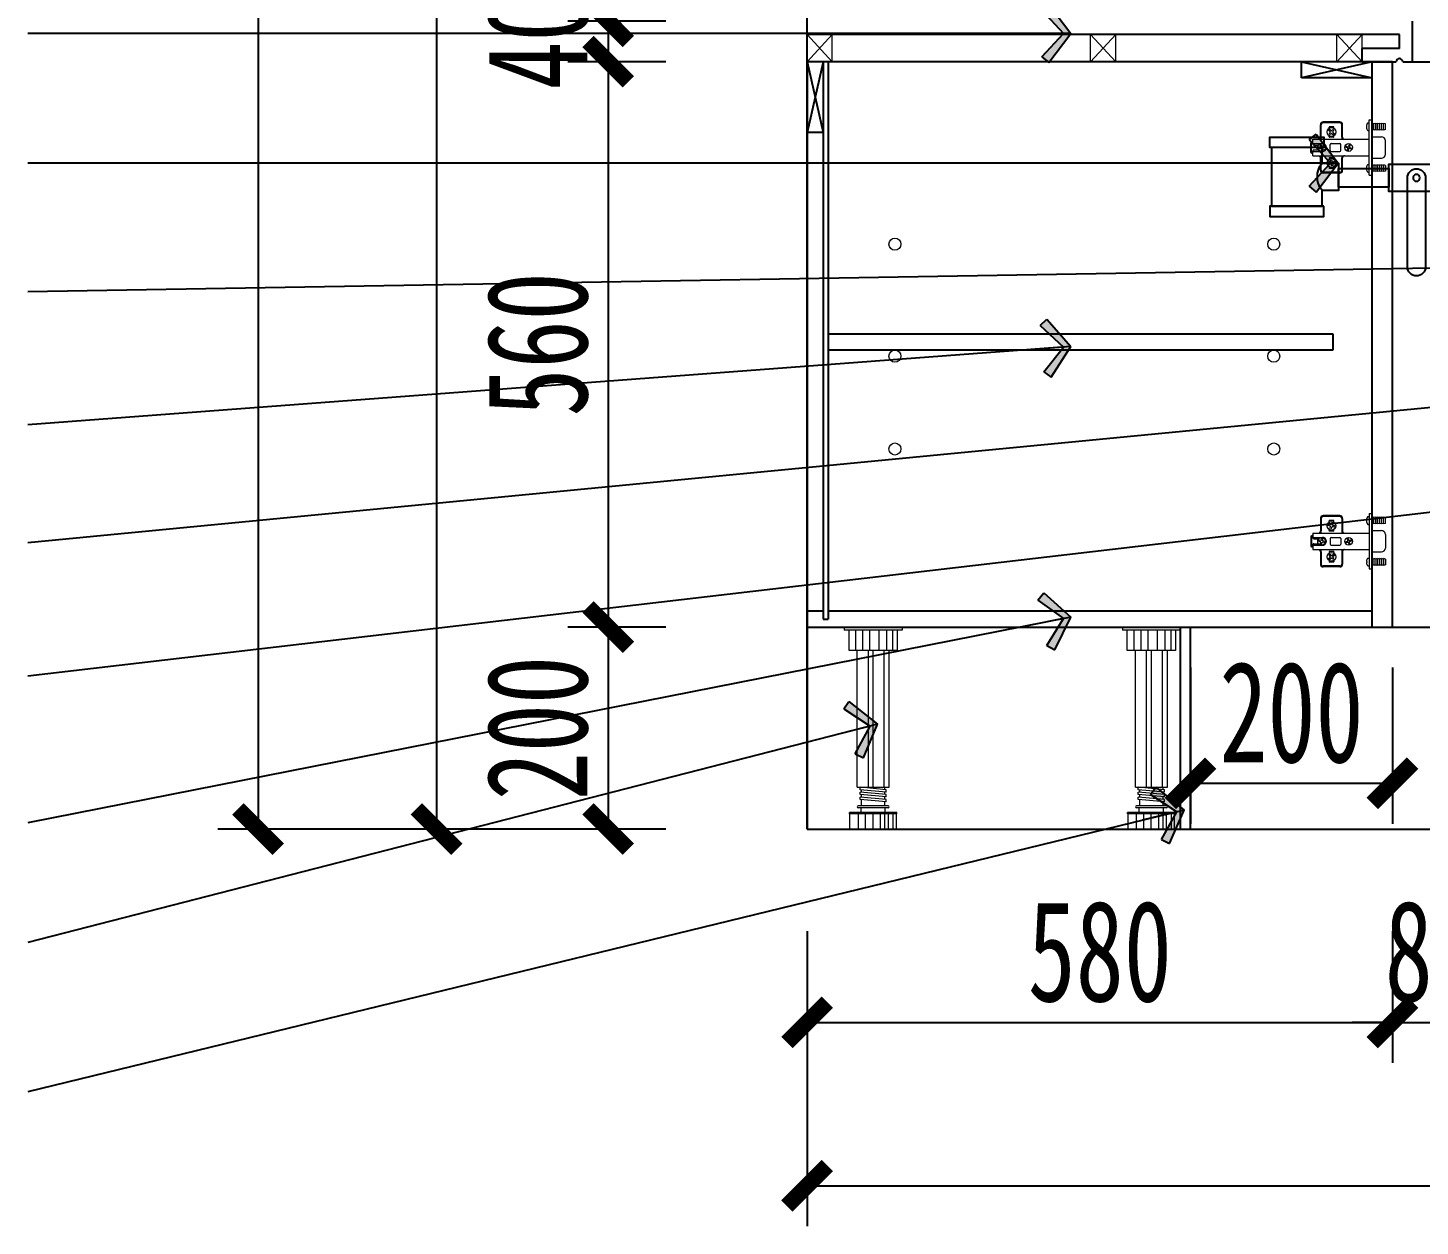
# Model space of a CAD drawing. Header units: millimetres. Extents: x 3104083 to 3173399, y -3165492 to -3044687.
# Drawn here: x 3119710 to 3121090, y -3121468 to -3120281 of the extents above; entities that cross this region are included whole.
import ezdxf

# ---------------------------------------------------------------- set-up
doc = ezdxf.new("R2010")
doc.units = ezdxf.units.MM
doc.header["$LTSCALE"] = 500
doc.header["$MEASUREMENT"] = 0
doc.header["$PDMODE"] = 2
doc.linetypes.add('ACAD_ISO03W100', pattern=[30, 12, -18])
doc.layers.get('0').update_dxf_attribs({"linetype": 'CONTINUOUS'})
doc.layers.get('DEFPOINTS').update_dxf_attribs({"linetype": 'CONTINUOUS'})
for name, color, linetype in [('D-节点尺寸', 5, 'CONTINUOUS'), ('W-基础引线', 35, 'CONTINUOUS'), ('ZB_厨柜', 7, 'CONTINUOUS'), ('台面', 4, 'CONTINUOUS'), ('柜体', 2, 'CONTINUOUS')]:
    doc.layers.add(name, color=color, linetype=linetype)
doc.layers.add('五金辅助件', color=25, linetype='CONTINUOUS', lineweight=13)
doc.layers.add('墙体', color=6, linetype='CONTINUOUS', lineweight=25)
doc.styles.add('DIM', font='SimSun.ttf', dxfattribs={"width": 0.7})
doc.dimstyles.new('40', dxfattribs={"dimscale": 40, "dimtxt": 2.5, "dimasz": 1, "dimexe": 1, "dimexo": 1, "dimgap": 0.5, "dimtad": 1, "dimdec": 0, "dimzin": 0, "dimdsep": 46, "dimtxsty": 'DIM', "dimblk": 'ARCHTICK', "dimcen": 0, "dimclrd": 5, "dimclre": 5, "dimclrt": 35, "dimadec": 0, "dimazin": 0, "dimtfac": 0.5, "dimtdec": 0, "dimtix": 1, "dimtmove": 2, "dimatfit": 2, "dimldrblk": 'A', "dimfxl": 0, "dimtolj": 1, "dimtzin": 0, "dimlwd": -1, "dimlwe": -1, "dimarcsym": 0})
doc.dimstyles.new('基础引线', dxfattribs={"dimtxt": 3, "dimasz": 0.7, "dimexe": 2, "dimexo": 6, "dimgap": 1, "dimtad": 1, "dimdec": 0, "dimdsep": 46, "dimtxsty": 'Standard', "dimblk1": 'A', "dimblk2": 'A', "dimsah": 1, "dimcen": 3, "dimdle": 200, "dimclrd": 256, "dimclre": 256, "dimclrt": 2, "dimadec": 0, "dimazin": 0, "dimtfac": 1, "dimtdec": 0, "dimtix": 1, "dimtmove": 1, "dimatfit": 3, "dimldrblk": 'A', "dimfxl": 0, "dimtvp": 1, "dimtolj": 1, "dimtzin": 0, "dimarcsym": 0})

# ---------------------------------------------------------------- blocks, each defined once
blk = doc.blocks.new('_ArchTick')
at = {"color": 0, "linetype": 'ByBlock', "const_width": 0.4}
blk.add_lwpolyline([(-0.5, -0.5), (0.5, 0.5)], dxfattribs=at)
blk = doc.blocks.new('*D1656')
at = {"layer": 'D-节点尺寸', "color": 5, "ltscale": 100}
for p, q in [((3120482.6, -3121175.7), (3120482.6, -3121306.2)), ((3121062.6, -3121175.7), (3121062.6, -3121306.2)), ((3120482.6, -3121266.2), (3121062.6, -3121266.2))]:
    blk.add_line(p, q, dxfattribs=at)
at = {"layer": 'DEFPOINTS', "color": 0, "ltscale": 100}
for p in [(3120482.6, -3121135.7), (3121062.6, -3121135.7), (3121062.6, -3121266.2)]:
    blk.add_point(p, dxfattribs=at)
at = {"layer": 'D-节点尺寸', "color": 5, "ltscale": 100, "xscale": 40, "yscale": 40, "zscale": 40, "rotation": 180}
blk.add_blockref('_ArchTick', (3120482.6, -3121266.2), dxfattribs=at)
at = {"layer": 'D-节点尺寸', "color": 5, "ltscale": 100, "xscale": 40, "yscale": 40, "zscale": 40}
blk.add_blockref('_ArchTick', (3121062.6, -3121266.2), dxfattribs=at)
at = {"layer": 'D-节点尺寸', "color": 35, "ltscale": 100, "insert": (3120772.6, -3121196.2), "char_height": 100, "attachment_point": 5, "style": 'DIM'}
blk.add_mtext('\\A1;580', dxfattribs=at)
blk = doc.blocks.new('A')
for p, q in [((-1.435, 1.148), (-1.09, 1.437)), ((-1.09, 1.437), (0, 0)), ((-1.435, 1.148), (-0.369, 0)), ((-0.369, 0), (-2.127, 0)), ((-1.435, -1.148), (-0.369, 0)), ((-1.09, -1.437), (0, 0)), ((-1.435, -1.148), (-1.09, -1.437))]:
    blk.add_line(p, q)
for points in [[(-1.435, 1.148), (-1.09, 1.437), (-0.369, 0), (0, 0)], [(-1.435, -1.148), (-1.09, -1.437), (-0.369, 0), (0, 0)]]:
    blk.add_solid(points)
blk = doc.blocks.new('*D1657')
at = {"layer": 'D-节点尺寸', "color": 5, "ltscale": 100}
for p, q in [((3121062.6, -3121175.7), (3121062.6, -3121306.2)), ((3121142.6, -3121175.7), (3121142.6, -3121306.2)), ((3121062.6, -3121266.2), (3121022.6, -3121266.2)), ((3121062.6, -3121266.2), (3121142.6, -3121266.2)), ((3121142.6, -3121266.2), (3121182.6, -3121266.2))]:
    blk.add_line(p, q, dxfattribs=at)
at = {"layer": 'DEFPOINTS', "color": 0, "ltscale": 100}
for p in [(3121062.6, -3121135.7), (3121142.6, -3121135.7), (3121142.6, -3121266.2)]:
    blk.add_point(p, dxfattribs=at)
at = {"layer": 'D-节点尺寸', "color": 5, "ltscale": 100, "xscale": 40, "yscale": 40, "zscale": 40}
blk.add_blockref('_ArchTick', (3121062.6, -3121266.2), dxfattribs=at)
at = {"layer": 'D-节点尺寸', "color": 5, "ltscale": 100, "xscale": 40, "yscale": 40, "zscale": 40, "rotation": 180}
blk.add_blockref('_ArchTick', (3121142.6, -3121266.2), dxfattribs=at)
at = {"layer": 'D-节点尺寸', "color": 35, "ltscale": 100, "insert": (3121102.6, -3121196.2), "char_height": 100, "attachment_point": 5, "style": 'DIM'}
blk.add_mtext('\\A1;80', dxfattribs=at)
blk = doc.blocks.new('*D1664')
at = {"layer": 'D-节点尺寸', "color": 5, "ltscale": 100}
for p, q in [((3120482.6, -3121268), (3120482.6, -3121468)), ((3122602.6, -3121268), (3122602.6, -3121468)), ((3120482.6, -3121428), (3122602.6, -3121428))]:
    blk.add_line(p, q, dxfattribs=at)
at = {"layer": 'DEFPOINTS', "color": 0, "ltscale": 100}
for p in [(3120482.6, -3121135.7), (3122602.6, -3121135.7), (3122602.6, -3121428)]:
    blk.add_point(p, dxfattribs=at)
at = {"layer": 'D-节点尺寸', "color": 5, "ltscale": 100, "xscale": 40, "yscale": 40, "zscale": 40, "rotation": 180}
blk.add_blockref('_ArchTick', (3120482.6, -3121428), dxfattribs=at)
at = {"layer": 'D-节点尺寸', "color": 5, "ltscale": 100, "xscale": 40, "yscale": 40, "zscale": 40}
blk.add_blockref('_ArchTick', (3122602.6, -3121428), dxfattribs=at)
at = {"layer": 'D-节点尺寸', "color": 35, "ltscale": 100, "insert": (3121522.6, -3121349.4), "char_height": 100, "attachment_point": 5, "style": 'DIM'}
blk.add_mtext('\\A1;2120', dxfattribs=at)
blk = doc.blocks.new('*D1694')
at = {"layer": 'D-节点尺寸', "color": 5, "ltscale": 100}
for p, q in [((3120342.5, -3119574.7), (3120245.5, -3119574.7)), ((3120285.5, -3119574.7), (3120285.5, -3120274.7)), ((3120342.5, -3120274.7), (3120245.5, -3120274.7))]:
    blk.add_line(p, q, dxfattribs=at)
at = {"layer": 'DEFPOINTS', "color": 0, "ltscale": 100}
for p in [(3120382.5, -3119574.7), (3120285.5, -3120274.7), (3120382.5, -3120274.7)]:
    blk.add_point(p, dxfattribs=at)
at = {"layer": 'D-节点尺寸', "color": 5, "ltscale": 100, "xscale": 40, "yscale": 40, "zscale": 40}
for p, rotation in [((3120285.5, -3119574.7), 90), ((3120285.5, -3120274.7), 270)]:
    blk.add_blockref('_ArchTick', p, dxfattribs=dict(at, rotation=rotation))
at = {"layer": 'D-节点尺寸', "color": 35, "ltscale": 100, "insert": (3120215.5, -3119924.7), "char_height": 100, "attachment_point": 5, "rotation": 90, "style": 'DIM'}
blk.add_mtext('\\A1;700', dxfattribs=at)
blk = doc.blocks.new('*D1695')
at = {"layer": 'D-节点尺寸', "color": 5, "ltscale": 100}
for p, q in [((3120285.5, -3120274.7), (3120285.5, -3120234.7)), ((3120342.5, -3120274.7), (3120245.5, -3120274.7)), ((3120285.5, -3120274.7), (3120285.5, -3120314.7)), ((3120342.5, -3120314.7), (3120245.5, -3120314.7)), ((3120285.5, -3120314.7), (3120285.5, -3120354.7))]:
    blk.add_line(p, q, dxfattribs=at)
at = {"layer": 'DEFPOINTS', "color": 0, "ltscale": 100}
for p in [(3120382.5, -3120274.7), (3120285.5, -3120314.7), (3120382.5, -3120314.7)]:
    blk.add_point(p, dxfattribs=at)
at = {"layer": 'D-节点尺寸', "color": 5, "ltscale": 100, "xscale": 40, "yscale": 40, "zscale": 40}
for p, rotation in [((3120285.5, -3120274.7), 270), ((3120285.5, -3120314.7), 90)]:
    blk.add_blockref('_ArchTick', p, dxfattribs=dict(at, rotation=rotation))
at = {"layer": 'D-节点尺寸', "color": 35, "ltscale": 100, "insert": (3120215.5, -3120294.7), "char_height": 100, "attachment_point": 5, "rotation": 90, "style": 'DIM'}
blk.add_mtext('\\A1;40', dxfattribs=at)
blk = doc.blocks.new('*D1696')
at = {"layer": 'D-节点尺寸', "color": 5, "ltscale": 100}
for p, q in [((3120342.5, -3120314.7), (3120245.5, -3120314.7)), ((3120285.5, -3120314.7), (3120285.5, -3120874.7)), ((3120342.5, -3120874.7), (3120245.5, -3120874.7))]:
    blk.add_line(p, q, dxfattribs=at)
at = {"layer": 'DEFPOINTS', "color": 0, "ltscale": 100}
for p in [(3120382.5, -3120314.7), (3120285.5, -3120874.7), (3120382.5, -3120874.7)]:
    blk.add_point(p, dxfattribs=at)
at = {"layer": 'D-节点尺寸', "color": 5, "ltscale": 100, "xscale": 40, "yscale": 40, "zscale": 40}
for p, rotation in [((3120285.5, -3120314.7), 90), ((3120285.5, -3120874.7), 270)]:
    blk.add_blockref('_ArchTick', p, dxfattribs=dict(at, rotation=rotation))
at = {"layer": 'D-节点尺寸', "color": 35, "ltscale": 100, "insert": (3120215.5, -3120594.7), "char_height": 100, "attachment_point": 5, "rotation": 90, "style": 'DIM'}
blk.add_mtext('\\A1;560', dxfattribs=at)
blk = doc.blocks.new('*D1697')
at = {"layer": 'D-节点尺寸', "color": 5, "ltscale": 100}
for p, q in [((3120342.5, -3120874.7), (3120245.5, -3120874.7)), ((3120285.5, -3120874.7), (3120285.5, -3121074.7)), ((3120342.5, -3121074.7), (3120245.5, -3121074.7))]:
    blk.add_line(p, q, dxfattribs=at)
at = {"layer": 'DEFPOINTS', "color": 0, "ltscale": 100}
for p in [(3120382.5, -3120874.7), (3120285.5, -3121074.7), (3120382.5, -3121074.7)]:
    blk.add_point(p, dxfattribs=at)
at = {"layer": 'D-节点尺寸', "color": 5, "ltscale": 100, "xscale": 40, "yscale": 40, "zscale": 40}
for p, rotation in [((3120285.5, -3120874.7), 90), ((3120285.5, -3121074.7), 270)]:
    blk.add_blockref('_ArchTick', p, dxfattribs=dict(at, rotation=rotation))
at = {"layer": 'D-节点尺寸', "color": 35, "ltscale": 100, "insert": (3120215.5, -3120974.7), "char_height": 100, "attachment_point": 5, "rotation": 90, "style": 'DIM'}
blk.add_mtext('\\A1;200', dxfattribs=at)
blk = doc.blocks.new('*D1698')
at = {"layer": 'D-节点尺寸', "color": 5, "ltscale": 100}
for p, q in [((3120196.3, -3118704.7), (3120075.4, -3118704.7)), ((3120115.4, -3118704.7), (3120115.4, -3121074.7)), ((3120275.4, -3121074.7), (3120075.4, -3121074.7))]:
    blk.add_line(p, q, dxfattribs=at)
at = {"layer": 'DEFPOINTS', "color": 0, "ltscale": 100}
for p in [(3120236.3, -3118704.7), (3120115.4, -3121074.7), (3120382.5, -3121074.7)]:
    blk.add_point(p, dxfattribs=at)
at = {"layer": 'D-节点尺寸', "color": 5, "ltscale": 100, "xscale": 40, "yscale": 40, "zscale": 40}
for p, rotation in [((3120115.4, -3118704.7), 90), ((3120115.4, -3121074.7), 270)]:
    blk.add_blockref('_ArchTick', p, dxfattribs=dict(at, rotation=rotation))
at = {"layer": 'D-节点尺寸', "color": 35, "ltscale": 100, "insert": (3120045.4, -3119889.7), "char_height": 100, "attachment_point": 5, "rotation": 90, "style": 'DIM'}
blk.add_mtext('\\A1;2370', dxfattribs=at)
blk = doc.blocks.new('*D1700')
at = {"layer": 'D-节点尺寸', "color": 5, "ltscale": 100}
for p, q in [((3120098.5, -3118624.7), (3119898.5, -3118624.7)), ((3119938.5, -3118624.7), (3119938.5, -3121074.7)), ((3120098.5, -3121074.7), (3119898.5, -3121074.7))]:
    blk.add_line(p, q, dxfattribs=at)
at = {"layer": 'DEFPOINTS', "color": 0, "ltscale": 100}
for p in [(3120237.8, -3118624.7), (3119938.5, -3121074.7), (3120237.8, -3121074.7)]:
    blk.add_point(p, dxfattribs=at)
at = {"layer": 'D-节点尺寸', "color": 5, "ltscale": 100, "xscale": 40, "yscale": 40, "zscale": 40}
for p, rotation in [((3119938.5, -3118624.7), 90), ((3119938.5, -3121074.7), 270)]:
    blk.add_blockref('_ArchTick', p, dxfattribs=dict(at, rotation=rotation))
at = {"layer": 'D-节点尺寸', "color": 35, "ltscale": 100, "insert": (3119856.3, -3119926.2), "char_height": 100, "attachment_point": 5, "rotation": 90, "style": 'DIM'}
blk.add_mtext('\\A1;2450', dxfattribs=at)
blk = doc.blocks.new('*D1736')
at = {"layer": 'D-节点尺寸', "color": 5, "ltscale": 100}
for p, q in [((3120862.6, -3120914.7), (3120862.6, -3121069.4)), ((3121062.6, -3120914.7), (3121062.6, -3121069.4)), ((3120862.6, -3121029.4), (3121062.6, -3121029.4))]:
    blk.add_line(p, q, dxfattribs=at)
at = {"layer": 'DEFPOINTS', "color": 0, "ltscale": 100}
for p in [(3120862.6, -3120874.7), (3121062.6, -3120874.7), (3121062.6, -3121029.4)]:
    blk.add_point(p, dxfattribs=at)
at = {"layer": 'D-节点尺寸', "color": 5, "ltscale": 100, "xscale": 40, "yscale": 40, "zscale": 40, "rotation": 180}
blk.add_blockref('_ArchTick', (3120862.6, -3121029.4), dxfattribs=at)
at = {"layer": 'D-节点尺寸', "color": 5, "ltscale": 100, "xscale": 40, "yscale": 40, "zscale": 40}
blk.add_blockref('_ArchTick', (3121062.6, -3121029.4), dxfattribs=at)
at = {"layer": 'D-节点尺寸', "color": 35, "ltscale": 100, "insert": (3120962.6, -3120959.4), "char_height": 100, "attachment_point": 5, "style": 'DIM'}
blk.add_mtext('\\A1;200', dxfattribs=at)
blk = doc.blocks.new('A$C68F85FAD')
at = {"color": 251}
for p, q in [((4, 226.5), (150.4, 226.5)), ((39.3, 125), (52.4, 112.2)), ((20.4, 105.6), (33.5, 92.9))]:
    blk.add_line(p, q, dxfattribs=at)
for points in [[(17.3, 239.5), (0, 239.5), (0, 255), (17.3, 255)], [(17.3, 239.5), (34.7, 239.5), (34.7, 255), (17.3, 255)], [(137, 239.5), (119.7, 239.5), (119.7, 255), (137, 255)], [(137, 239.5), (154.4, 239.5), (154.4, 255), (137, 255)], [(21.2, 149.7), (133.2, 149.7), (133.2, 194.2), (21.2, 194.2)], [(38.4, 166.7), (116, 166.7), (116, 187.5), (38.4, 187.5)]]:
    blk.add_lwpolyline(points, close=True, dxfattribs=at)
for points in [[(77.2, 233), (30.6, 233), (30.6, 239.5), (4, 239.5), (4, 140.5), (77.2, 140.5)], [(77.2, 233), (123.7, 233), (123.7, 239.5), (150.4, 239.5), (150.4, 140.5), (77.2, 140.5)]]:
    blk.add_lwpolyline(points, dxfattribs=at)
for points in [[(77.2, 0), (41.5, 0, -0.414214), (4, 37.5), (4, 140.5)], [(77.2, 0), (112.9, 0, 0.414214), (150.4, 37.5), (150.4, 140.5)]]:
    blk.add_lwpolyline(points, format="xyb", dxfattribs=at)
for radius in [49.7, 34.7]:
    blk.add_circle((77.2, 69.1), radius, dxfattribs=at)
blk.add_arc((29.9, 115.3), 13.5, 45.6902, 225.6902, dxfattribs=at)
blk = doc.blocks.new('A$C0C50100C')
at = {"color": 251}
for points in [[(4.5, 41.4), (4.5, 14.4), (0, 14.4), (0, 41.4)], [(42, 0), (15, 0), (15, 4.5), (42, 4.5)]]:
    blk.add_lwpolyline(points, close=True, dxfattribs=at)
blk.add_lwpolyline([(42, 0), (15, 0)], dxfattribs=at)
for radius in [34.7, 13.3]:
    blk.add_arc((4.5, 4.5), radius, 0, 90, dxfattribs=at)
blk = doc.blocks.new('A$C724F52B9')
at = {"color": 251}
blk.add_line((16.1, 68.5), (66.1, 68.5), dxfattribs=at)
for points in [[(14.4, 68.5), (67.9, 68.5), (67.9, 78.8), (14.4, 78.8)], [(14.4, 10.3), (67.9, 10.3), (67.9, 0), (14.4, 0)]]:
    blk.add_lwpolyline(points, close=True, dxfattribs=at)
for points in [[(16.1, 52.9), (16.1, 68.5), (66.1, 68.5), (66.1, 10.3), (16.1, 10.3), (16.1, 25.9)], [(16.1, 52.9), (0, 52.9), (0, 25.9), (16.1, 25.9)]]:
    blk.add_lwpolyline(points, dxfattribs=at)
blk.add_arc((-1.3, 39.4), 22.1, 322.2759, 37.7241, dxfattribs=at)
blk = doc.blocks.new('A$C05DC2C78')
at = {"color": 251}
blk.add_lwpolyline([(0, 83.8), (63.9, 83.8), (63.9, 110.8), (0, 110.8)], close=True, dxfattribs=at)
blk.add_lwpolyline([(36.4, 0), (36.4, 0, 0.414214), (45.4, 9), (45.4, 97.2, 0.414214), (36.4, 106.2), (36.4, 106.2, 0.414214), (27.4, 97.2), (27.4, 9, 0.414214)], format="xyb", close=True, dxfattribs=at)
blk.add_circle((36.4, 97.2), 3.41, dxfattribs=at)
blk = doc.blocks.new('A$C54DE3673')
at = {"color": 251}
for points in [[(0, 88.1), (25, 88.1), (25, 106.6), (0, 106.6)], [(88.8, 88.1), (138.8, 88.1), (138.8, 106.6), (88.8, 106.6)]]:
    blk.add_lwpolyline(points, close=True, dxfattribs=at)
at = {"layer": 'ZB_厨柜', "color": 251}
blk.add_blockref('A$C05DC2C78', (25, 0), dxfattribs=at)
blk = doc.blocks.new('A$C32656320')
at = {"color": 251}
for p, q in [((37.5, 22.8), (23.3, 22.8)), ((37.5, 4.2), (23.3, 4.2))]:
    blk.add_line(p, q, dxfattribs=at)
blk.add_lwpolyline([(42, 27), (42, 0), (37.5, 0), (37.5, 27)], close=True, dxfattribs=at)
for radius in [13.5, 9.25, 3.2]:
    blk.add_circle((13.5, 13.5), radius, dxfattribs=at)
blk = doc.blocks.new('A$C3B395FC8')
at = {"color": 251}
blk.add_lwpolyline([(130.8, 4.2), (42, 4.2), (42, 22.8), (130.8, 22.8)], close=True, dxfattribs=at)
at = {"layer": 'ZB_厨柜', "color": 251}
blk.add_blockref('A$C32656320', (0, 0), dxfattribs=at)
blk = doc.blocks.new('A$C2E24691C')
at = {"layer": 'ZB_厨柜', "color": 251}
for points in [[(150.1, 255), (150.1, 277.8), (168.6, 277.8), (168.6, 255)], [(288.3, 255), (288.3, 277.8), (269.8, 277.8), (269.8, 255)]]:
    blk.add_lwpolyline(points, close=True, dxfattribs=at)
for name, p in [('A$C724F52B9', (446.3, 267.1)), ('A$C3B395FC8', (0, 292.1)), ('A$C0C50100C', (130.8, 277.8)), ('A$C54DE3673', (307.5, 208.3)), ('A$C68F85FAD', (142, 0))]:
    blk.add_blockref(name, p, dxfattribs=at)
at = {"layer": 'ZB_厨柜', "color": 251, "xscale": -1}
blk.add_blockref('A$C0C50100C', (307.5, 277.8), dxfattribs=at)

msp = doc.modelspace()

# ---------------------------------------------------------------- linework, layer by layer
at = {"layer": '五金辅助件', "linetype": 'ACAD_ISO03W100'}
for p, q in [((3120482.573, -3120314.68), (3120482.573, -3120287.68)), ((3120507.573, -3120287.68), (3120482.573, -3120314.68)), ((3120482.573, -3120287.68), (3120507.573, -3120314.68)), ((3120507.573, -3120314.68), (3120507.573, -3120287.68)), ((3120763.573, -3120314.68), (3120763.573, -3120287.68)), ((3120788.573, -3120287.68), (3120763.573, -3120314.68)), ((3120763.573, -3120287.68), (3120788.573, -3120314.68)), ((3120788.573, -3120314.68), (3120788.573, -3120287.68)), ((3121007.573, -3120314.68), (3121007.573, -3120287.68)), ((3121032.573, -3120287.68), (3121007.573, -3120314.68)), ((3121007.573, -3120287.68), (3121032.573, -3120314.68)), ((3121032.573, -3120314.68), (3121032.573, -3120287.68))]:
    msp.add_line(p, q, dxfattribs=at)
at = {"layer": '五金辅助件'}
for p, q in [((3121010.413, -3120374.24), (3120994.093, -3120374.24)), ((3121039.693, -3120427.04), (3121039.693, -3120372.32)), ((3121039.693, -3120372.32), (3121042.573, -3120372.32)), ((3120991.213, -3120389.377), (3120991.213, -3120377.12)), ((3120992.173, -3120389.377), (3120992.173, -3120377.12)), ((3121010.413, -3120375.2), (3120994.093, -3120375.2)), ((3120998.63, -3120381.967), (3121001.236, -3120384.362)), ((3120999.605, -3120380.907), (3121002.211, -3120383.302)), ((3120999.853, -3120380.728), (3120999.853, -3120379.52)), ((3120999.853, -3120389.12), (3120999.853, -3120387.912)), ((3121001.236, -3120384.362), (3120999.936, -3120385.776)), ((3120999.936, -3120385.776), (3121000.996, -3120386.75)), ((3121004.173, -3120379.04), (3121000.333, -3120379.04)), ((3121002.296, -3120385.337), (3121000.996, -3120386.75)), ((3121003.51, -3120381.889), (3121002.211, -3120383.302)), ((3121002.296, -3120385.337), (3121004.902, -3120387.733)), ((3121004.57, -3120382.864), (3121003.271, -3120384.277)), ((3121003.271, -3120384.277), (3121005.876, -3120386.673)), ((3121003.51, -3120381.889), (3121004.57, -3120382.864)), ((3121004.653, -3120380.728), (3121004.653, -3120379.52)), ((3121004.653, -3120389.12), (3121004.653, -3120387.912)), ((3121012.333, -3120389.6), (3121012.333, -3120377.12)), ((3121013.293, -3120389.6), (3121013.293, -3120377.12)), ((3121036.813, -3120378.642), (3121037.304, -3120378.642)), ((3121036.813, -3120379.602), (3121037.304, -3120379.602)), ((3121037.304, -3120379.602), (3121037.304, -3120378.642)), ((3121038.253, -3120375.282), (3121039.693, -3120375.282)), ((3121038.253, -3120382.962), (3121039.693, -3120382.962)), ((3121044.115, -3120376.242), (3121042.573, -3120375.856)), ((3121044.115, -3120382.002), (3121042.573, -3120382.387)), ((3121046.035, -3120376.242), (3121044.115, -3120375.762)), ((3121044.115, -3120382.482), (3121044.115, -3120375.762)), ((3121046.035, -3120382.002), (3121044.115, -3120382.482)), ((3121047.955, -3120376.242), (3121046.035, -3120375.762)), ((3121046.035, -3120382.482), (3121046.035, -3120375.762)), ((3121047.955, -3120382.002), (3121046.035, -3120382.482)), ((3121049.875, -3120376.242), (3121047.955, -3120375.762)), ((3121047.955, -3120382.482), (3121047.955, -3120375.762)), ((3121049.875, -3120382.002), (3121047.955, -3120382.482)), ((3121051.795, -3120376.242), (3121049.875, -3120375.762)), ((3121049.875, -3120382.482), (3121049.875, -3120375.762)), ((3121051.795, -3120382.002), (3121049.875, -3120382.482)), ((3121053.715, -3120376.242), (3121051.795, -3120375.762)), ((3121051.795, -3120382.482), (3121051.795, -3120375.762)), ((3121053.715, -3120382.002), (3121051.795, -3120382.482)), ((3121055.635, -3120376.242), (3121053.715, -3120375.762)), ((3121053.715, -3120382.482), (3121053.715, -3120375.762)), ((3121055.635, -3120382.002), (3121053.715, -3120382.482)), ((3121055.635, -3120382.002), (3121055.635, -3120376.242)), ((3120981.613, -3120404.245), (3120981.613, -3120395.114)), ((3120982.297, -3120394.195), (3120983.658, -3120393.786)), ((3120982.573, -3120403.531), (3120982.573, -3120395.828)), ((3120983.257, -3120394.909), (3120983.658, -3120394.789)), ((3120983.658, -3120391.52), (3121039.693, -3120391.52)), ((3120983.658, -3120396.32), (3120983.658, -3120391.52)), ((3120983.658, -3120395.84), (3120993.258, -3120395.84)), ((3120984.618, -3120397.28), (3120989.395, -3120397.28)), ((3120984.618, -3120402.08), (3120989.395, -3120402.08)), ((3120991.53, -3120399.139), (3120988.489, -3120399.838)), ((3120991.853, -3120400.543), (3120988.812, -3120401.241)), ((3120992.504, -3120396.946), (3120991.1, -3120397.268)), ((3120991.1, -3120397.268), (3120991.53, -3120399.139)), ((3120991.853, -3120400.543), (3120992.283, -3120402.414)), ((3120993.686, -3120402.091), (3120992.283, -3120402.414)), ((3120992.504, -3120396.946), (3120992.934, -3120398.817)), ((3120995.974, -3120398.118), (3120992.934, -3120398.817)), ((3120996.297, -3120399.522), (3120993.256, -3120400.22)), ((3120993.256, -3120400.22), (3120993.686, -3120402.091)), ((3120997.098, -3120400.16), (3120997.098, -3120399.2)), ((3121004.173, -3120389.6), (3121000.333, -3120389.6)), ((3121000.938, -3120402.56), (3121000.938, -3120396.8)), ((3121001.898, -3120395.84), (3121010.538, -3120395.84)), ((3121011.498, -3120402.56), (3121011.498, -3120396.8)), ((3121015.398, -3120398.848), (3121018.112, -3120399.811)), ((3121015.719, -3120397.943), (3121018.433, -3120398.906)), ((3121018.404, -3120400.424), (3121017.441, -3120403.138)), ((3121019.309, -3120400.745), (3121018.346, -3120403.459)), ((3121020.009, -3120395.9), (3121019.046, -3120398.615)), ((3121019.922, -3120400.453), (3121022.636, -3120401.416)), ((3121020.914, -3120396.221), (3121019.951, -3120398.936)), ((3121020.243, -3120399.548), (3121022.957, -3120400.511)), ((3121042.573, -3120389.12), (3121051.795, -3120389.12)), ((3121055.635, -3120406.4), (3121055.635, -3120392.96)), ((3120983.658, -3120405.573), (3120982.297, -3120405.165)), ((3120983.658, -3120404.571), (3120983.257, -3120404.451)), ((3120983.658, -3120407.84), (3120983.658, -3120403.04)), ((3120983.658, -3120403.52), (3120993.258, -3120403.52)), ((3120983.658, -3120407.84), (3121039.693, -3120407.84)), ((3120991.213, -3120422.24), (3120991.213, -3120409.983)), ((3120992.173, -3120422.24), (3120992.173, -3120409.983)), ((3121001.39, -3120414.499), (3120997.941, -3120415.292)), ((3121001.713, -3120415.903), (3120998.263, -3120416.695)), ((3120999.853, -3120410.24), (3120999.853, -3120411.448)), ((3121004.173, -3120409.76), (3121000.333, -3120409.76)), ((3121002.364, -3120412.306), (3121000.96, -3120412.628)), ((3121000.96, -3120412.628), (3121001.39, -3120414.499)), ((3121001.713, -3120415.903), (3121002.143, -3120417.774)), ((3121001.898, -3120403.52), (3121010.538, -3120403.52)), ((3121002.364, -3120412.306), (3121002.794, -3120414.177)), ((3121006.243, -3120413.384), (3121002.794, -3120414.177)), ((3121006.566, -3120414.788), (3121003.116, -3120415.58)), ((3121003.116, -3120415.58), (3121003.546, -3120417.451)), ((3121004.653, -3120410.24), (3121004.653, -3120411.448)), ((3121012.333, -3120422.24), (3121012.333, -3120409.76)), ((3121013.293, -3120422.24), (3121013.293, -3120409.76)), ((3121038.253, -3120416.398), (3121039.693, -3120416.398)), ((3121042.573, -3120410.24), (3121051.795, -3120410.24)), ((3121010.413, -3120424.16), (3120994.093, -3120424.16)), ((3121010.413, -3120425.12), (3120994.093, -3120425.12)), ((3120999.853, -3120418.632), (3120999.853, -3120419.84)), ((3121004.173, -3120420.32), (3121000.333, -3120420.32)), ((3121003.546, -3120417.451), (3121002.143, -3120417.774)), ((3121004.653, -3120418.632), (3121004.653, -3120419.84)), ((3121036.813, -3120419.758), (3121037.304, -3120419.758)), ((3121036.813, -3120420.718), (3121037.304, -3120420.718)), ((3121037.304, -3120419.758), (3121037.304, -3120420.718)), ((3121038.253, -3120424.078), (3121039.693, -3120424.078)), ((3121039.693, -3120427.04), (3121042.573, -3120427.04)), ((3121044.115, -3120417.358), (3121042.573, -3120416.972)), ((3121044.115, -3120423.118), (3121042.573, -3120423.503)), ((3121044.115, -3120416.878), (3121044.115, -3120423.598)), ((3121046.035, -3120417.358), (3121044.115, -3120416.878)), ((3121046.035, -3120423.118), (3121044.115, -3120423.598)), ((3121046.035, -3120416.878), (3121046.035, -3120423.598)), ((3121047.955, -3120417.358), (3121046.035, -3120416.878)), ((3121047.955, -3120423.118), (3121046.035, -3120423.598)), ((3121047.955, -3120416.878), (3121047.955, -3120423.598)), ((3121049.875, -3120417.358), (3121047.955, -3120416.878)), ((3121049.875, -3120423.118), (3121047.955, -3120423.598)), ((3121049.875, -3120416.878), (3121049.875, -3120423.598)), ((3121051.795, -3120417.358), (3121049.875, -3120416.878)), ((3121051.795, -3120423.118), (3121049.875, -3120423.598)), ((3121051.795, -3120416.878), (3121051.795, -3120423.598)), ((3121053.715, -3120417.358), (3121051.795, -3120416.878)), ((3121053.715, -3120423.118), (3121051.795, -3120423.598)), ((3121053.715, -3120416.878), (3121053.715, -3120423.598)), ((3121055.635, -3120417.358), (3121053.715, -3120416.878)), ((3121055.635, -3120423.118), (3121053.715, -3120423.598)), ((3121055.635, -3120417.358), (3121055.635, -3120423.118)), ((3120991.213, -3120767.12), (3120991.213, -3120779.377)), ((3120992.173, -3120767.12), (3120992.173, -3120779.377)), ((3121010.413, -3120764.24), (3120994.093, -3120764.24)), ((3121010.413, -3120765.2), (3120994.093, -3120765.2)), ((3121001.39, -3120774.86), (3120997.941, -3120774.068)), ((3121001.713, -3120773.457), (3120998.263, -3120772.664)), ((3120999.853, -3120770.728), (3120999.853, -3120769.52)), ((3121004.173, -3120769.04), (3121000.333, -3120769.04)), ((3121000.96, -3120776.731), (3121001.39, -3120774.86)), ((3121001.713, -3120773.457), (3121002.143, -3120771.586)), ((3121003.546, -3120771.908), (3121002.143, -3120771.586)), ((3121002.364, -3120777.054), (3121002.794, -3120775.183)), ((3121006.243, -3120775.975), (3121002.794, -3120775.183)), ((3121003.116, -3120773.779), (3121003.546, -3120771.908)), ((3121006.566, -3120774.572), (3121003.116, -3120773.779)), ((3121004.653, -3120770.728), (3121004.653, -3120769.52)), ((3121012.333, -3120767.12), (3121012.333, -3120779.6)), ((3121013.293, -3120767.12), (3121013.293, -3120779.6)), ((3121036.813, -3120768.642), (3121037.304, -3120768.642)), ((3121036.813, -3120769.602), (3121037.304, -3120769.602)), ((3121037.304, -3120769.602), (3121037.304, -3120768.642)), ((3121038.253, -3120765.282), (3121039.693, -3120765.282)), ((3121038.253, -3120772.962), (3121039.693, -3120772.962)), ((3121039.693, -3120762.32), (3121039.693, -3120817.04)), ((3121039.693, -3120762.32), (3121042.573, -3120762.32)), ((3121044.115, -3120766.242), (3121042.573, -3120765.856)), ((3121044.115, -3120772.002), (3121042.573, -3120772.387)), ((3121044.115, -3120772.482), (3121044.115, -3120765.762)), ((3121046.035, -3120766.242), (3121044.115, -3120765.762)), ((3121046.035, -3120772.002), (3121044.115, -3120772.482)), ((3121046.035, -3120772.482), (3121046.035, -3120765.762)), ((3121047.955, -3120766.242), (3121046.035, -3120765.762)), ((3121047.955, -3120772.002), (3121046.035, -3120772.482)), ((3121047.955, -3120772.482), (3121047.955, -3120765.762)), ((3121049.875, -3120766.242), (3121047.955, -3120765.762)), ((3121049.875, -3120772.002), (3121047.955, -3120772.482)), ((3121049.875, -3120772.482), (3121049.875, -3120765.762)), ((3121051.795, -3120766.242), (3121049.875, -3120765.762)), ((3121051.795, -3120772.002), (3121049.875, -3120772.482)), ((3121051.795, -3120772.482), (3121051.795, -3120765.762)), ((3121053.715, -3120766.242), (3121051.795, -3120765.762)), ((3121053.715, -3120772.002), (3121051.795, -3120772.482)), ((3121053.715, -3120772.482), (3121053.715, -3120765.762)), ((3121055.635, -3120766.242), (3121053.715, -3120765.762)), ((3121055.635, -3120772.002), (3121053.715, -3120772.482)), ((3121055.635, -3120772.002), (3121055.635, -3120766.242)), ((3120981.613, -3120785.114), (3120981.613, -3120794.245)), ((3120983.658, -3120783.786), (3120982.297, -3120784.195)), ((3120982.573, -3120785.828), (3120982.573, -3120793.531)), ((3120983.658, -3120784.789), (3120983.257, -3120784.909)), ((3120983.658, -3120781.52), (3121039.693, -3120781.52)), ((3120983.658, -3120781.52), (3120983.658, -3120786.32)), ((3120983.658, -3120785.84), (3120993.258, -3120785.84)), ((3120984.618, -3120787.28), (3120989.395, -3120787.28)), ((3120991.853, -3120788.817), (3120988.812, -3120788.118)), ((3120991.853, -3120788.817), (3120992.283, -3120786.946)), ((3120993.686, -3120787.268), (3120992.283, -3120786.946)), ((3120993.256, -3120789.139), (3120993.686, -3120787.268)), ((3120999.853, -3120779.12), (3120999.853, -3120777.912)), ((3121004.173, -3120779.6), (3121000.333, -3120779.6)), ((3121000.938, -3120786.8), (3121000.938, -3120792.56)), ((3121002.364, -3120777.054), (3121000.96, -3120776.731)), ((3121001.898, -3120785.84), (3121010.538, -3120785.84)), ((3121004.653, -3120779.12), (3121004.653, -3120777.912)), ((3121011.498, -3120786.8), (3121011.498, -3120792.56)), ((3121018.404, -3120788.936), (3121017.441, -3120786.221)), ((3121019.309, -3120788.615), (3121018.346, -3120785.9)), ((3121019.922, -3120788.906), (3121022.636, -3120787.943)), ((3121020.243, -3120789.811), (3121022.957, -3120788.848)), ((3121042.573, -3120779.12), (3121051.795, -3120779.12)), ((3121055.635, -3120782.96), (3121055.635, -3120796.4)), ((3120982.297, -3120795.165), (3120983.658, -3120795.573)), ((3120983.257, -3120794.451), (3120983.658, -3120794.571)), ((3120983.658, -3120793.04), (3120983.658, -3120797.84)), ((3120983.658, -3120793.52), (3120993.258, -3120793.52)), ((3120983.658, -3120797.84), (3121039.693, -3120797.84)), ((3120984.618, -3120792.08), (3120989.395, -3120792.08)), ((3120991.53, -3120790.22), (3120988.489, -3120789.522)), ((3120991.1, -3120792.091), (3120991.53, -3120790.22)), ((3120992.504, -3120792.414), (3120991.1, -3120792.091)), ((3120991.213, -3120799.983), (3120991.213, -3120812.24)), ((3120992.173, -3120799.983), (3120992.173, -3120812.24)), ((3120992.504, -3120792.414), (3120992.934, -3120790.543)), ((3120995.974, -3120791.241), (3120992.934, -3120790.543)), ((3120996.297, -3120789.838), (3120993.256, -3120789.139)), ((3120997.098, -3120789.2), (3120997.098, -3120790.16)), ((3120999.853, -3120800.24), (3120999.853, -3120801.448)), ((3120999.936, -3120803.584), (3121000.996, -3120802.609)), ((3121004.173, -3120799.76), (3121000.333, -3120799.76)), ((3121002.296, -3120804.022), (3121000.996, -3120802.609)), ((3121001.898, -3120793.52), (3121010.538, -3120793.52)), ((3121002.296, -3120804.022), (3121004.902, -3120801.627)), ((3121003.271, -3120805.082), (3121005.876, -3120802.687)), ((3121004.653, -3120800.24), (3121004.653, -3120801.448)), ((3121012.333, -3120799.76), (3121012.333, -3120812.24)), ((3121013.293, -3120799.76), (3121013.293, -3120812.24)), ((3121015.398, -3120790.511), (3121018.112, -3120789.548)), ((3121015.719, -3120791.416), (3121018.433, -3120790.453)), ((3121020.009, -3120793.459), (3121019.046, -3120790.745)), ((3121020.914, -3120793.138), (3121019.951, -3120790.424)), ((3121042.573, -3120800.24), (3121051.795, -3120800.24)), ((3121010.413, -3120814.16), (3120994.093, -3120814.16)), ((3121010.413, -3120815.12), (3120994.093, -3120815.12)), ((3120998.63, -3120807.393), (3121001.236, -3120804.997)), ((3120999.605, -3120808.453), (3121002.211, -3120806.057)), ((3120999.853, -3120808.632), (3120999.853, -3120809.84)), ((3121001.236, -3120804.997), (3120999.936, -3120803.584)), ((3121004.173, -3120810.32), (3121000.333, -3120810.32)), ((3121003.51, -3120807.47), (3121002.211, -3120806.057)), ((3121004.57, -3120806.496), (3121003.271, -3120805.082)), ((3121003.51, -3120807.47), (3121004.57, -3120806.496)), ((3121004.653, -3120808.632), (3121004.653, -3120809.84)), ((3121036.813, -3120809.758), (3121037.304, -3120809.758)), ((3121036.813, -3120810.718), (3121037.304, -3120810.718)), ((3121037.304, -3120809.758), (3121037.304, -3120810.718)), ((3121038.253, -3120806.398), (3121039.693, -3120806.398)), ((3121038.253, -3120814.078), (3121039.693, -3120814.078)), ((3121044.115, -3120807.358), (3121042.573, -3120806.972)), ((3121044.115, -3120813.118), (3121042.573, -3120813.503)), ((3121046.035, -3120807.358), (3121044.115, -3120806.878)), ((3121044.115, -3120806.878), (3121044.115, -3120813.598)), ((3121046.035, -3120813.118), (3121044.115, -3120813.598)), ((3121047.955, -3120807.358), (3121046.035, -3120806.878)), ((3121046.035, -3120806.878), (3121046.035, -3120813.598)), ((3121047.955, -3120813.118), (3121046.035, -3120813.598)), ((3121049.875, -3120807.358), (3121047.955, -3120806.878)), ((3121047.955, -3120806.878), (3121047.955, -3120813.598)), ((3121049.875, -3120813.118), (3121047.955, -3120813.598)), ((3121051.795, -3120807.358), (3121049.875, -3120806.878)), ((3121049.875, -3120806.878), (3121049.875, -3120813.598)), ((3121051.795, -3120813.118), (3121049.875, -3120813.598)), ((3121053.715, -3120807.358), (3121051.795, -3120806.878)), ((3121051.795, -3120806.878), (3121051.795, -3120813.598)), ((3121053.715, -3120813.118), (3121051.795, -3120813.598)), ((3121055.635, -3120807.358), (3121053.715, -3120806.878)), ((3121053.715, -3120806.878), (3121053.715, -3120813.598)), ((3121055.635, -3120813.118), (3121053.715, -3120813.598)), ((3121055.635, -3120807.358), (3121055.635, -3120813.118)), ((3121039.693, -3120817.04), (3121042.573, -3120817.04)), ((3120519.27, -3120874.68), (3120519.27, -3120877.56)), ((3120576.87, -3120874.68), (3120519.27, -3120874.68)), ((3120576.87, -3120877.56), (3120519.27, -3120877.56)), ((3120524.15, -3120897.72), (3120524.15, -3120877.56)), ((3120531.005, -3120897.72), (3120531.005, -3120877.56)), ((3120537.806, -3120897.72), (3120537.806, -3120877.56)), ((3120544.718, -3120897.72), (3120544.718, -3120877.56)), ((3120554.153, -3120897.72), (3120554.153, -3120877.56)), ((3120561.726, -3120897.72), (3120561.726, -3120877.56)), ((3120567.653, -3120897.72), (3120567.653, -3120877.56)), ((3120571.99, -3120877.56), (3120571.99, -3120897.72)), ((3120576.87, -3120874.68), (3120576.87, -3120877.56)), ((3120794.973, -3120874.68), (3120794.973, -3120877.56)), ((3120852.573, -3120874.68), (3120794.973, -3120874.68)), ((3120852.573, -3120877.56), (3120794.973, -3120877.56)), ((3120799.853, -3120897.72), (3120799.853, -3120877.56)), ((3120806.709, -3120897.72), (3120806.709, -3120877.56)), ((3120813.51, -3120897.72), (3120813.51, -3120877.56)), ((3120820.422, -3120897.72), (3120820.422, -3120877.56)), ((3120829.856, -3120897.72), (3120829.856, -3120877.56)), ((3120837.43, -3120897.72), (3120837.43, -3120877.56)), ((3120843.356, -3120897.72), (3120843.356, -3120877.56)), ((3120847.693, -3120877.56), (3120847.693, -3120897.72)), ((3120852.573, -3120874.68), (3120852.573, -3120877.56)), ((3120571.99, -3120897.72), (3120524.15, -3120897.72)), ((3120532.23, -3121033.325), (3120532.23, -3120897.72)), ((3120543.329, -3121033.325), (3120543.329, -3120897.72)), ((3120548.07, -3121033.325), (3120548.07, -3120897.72)), ((3120558.931, -3121033.325), (3120558.931, -3120897.72)), ((3120563.91, -3121033.325), (3120563.91, -3120897.72)), ((3120847.693, -3120897.72), (3120799.853, -3120897.72)), ((3120807.933, -3121033.325), (3120807.933, -3120897.72)), ((3120819.032, -3121033.325), (3120819.032, -3120897.72)), ((3120823.773, -3121033.325), (3120823.773, -3120897.72)), ((3120834.634, -3121033.325), (3120834.634, -3120897.72)), ((3120839.613, -3121033.325), (3120839.613, -3120897.72)), ((3120532.23, -3121033.325), (3120563.91, -3121033.325)), ((3120535.11, -3121035.766), (3120535.11, -3121033.366)), ((3120561.03, -3121035.725), (3120535.11, -3121033.366)), ((3120561.03, -3121038.125), (3120535.11, -3121035.766)), ((3120536.55, -3121038.297), (3120536.55, -3121035.897)), ((3120559.59, -3121035.594), (3120559.59, -3121033.325)), ((3120561.03, -3121038.125), (3120561.03, -3121035.725)), ((3120807.933, -3121033.325), (3120839.613, -3121033.325)), ((3120810.813, -3121035.766), (3120810.813, -3121033.366)), ((3120836.733, -3121035.725), (3120810.813, -3121033.366)), ((3120836.733, -3121038.125), (3120810.813, -3121035.766)), ((3120812.253, -3121038.297), (3120812.253, -3121035.897)), ((3120835.293, -3121035.594), (3120835.293, -3121033.325)), ((3120836.733, -3121038.125), (3120836.733, -3121035.725)), ((3120535.11, -3121040.566), (3120535.11, -3121038.166)), ((3120561.03, -3121040.525), (3120535.11, -3121038.166)), ((3120561.03, -3121042.925), (3120535.11, -3121040.566)), ((3120535.11, -3121045.366), (3120535.11, -3121042.966)), ((3120561.03, -3121045.325), (3120535.11, -3121042.966)), ((3120561.03, -3121047.725), (3120535.11, -3121045.366)), ((3120536.55, -3121043.097), (3120536.55, -3121040.697)), ((3120536.55, -3121051.642), (3120536.55, -3121045.497)), ((3120559.59, -3121040.394), (3120559.59, -3121037.994)), ((3120559.59, -3121045.194), (3120559.59, -3121042.794)), ((3120559.59, -3121051.642), (3120559.59, -3121047.594)), ((3120561.03, -3121042.925), (3120561.03, -3121040.525)), ((3120561.03, -3121047.725), (3120561.03, -3121045.325)), ((3120810.813, -3121040.566), (3120810.813, -3121038.166)), ((3120836.733, -3121040.525), (3120810.813, -3121038.166)), ((3120836.733, -3121042.925), (3120810.813, -3121040.566)), ((3120810.813, -3121045.366), (3120810.813, -3121042.966)), ((3120836.733, -3121045.325), (3120810.813, -3121042.966)), ((3120836.733, -3121047.725), (3120810.813, -3121045.366)), ((3120812.253, -3121043.097), (3120812.253, -3121040.697)), ((3120812.253, -3121051.642), (3120812.253, -3121045.497)), ((3120835.293, -3121040.394), (3120835.293, -3121037.994)), ((3120835.293, -3121045.194), (3120835.293, -3121042.794)), ((3120835.293, -3121051.642), (3120835.293, -3121047.594)), ((3120836.733, -3121042.925), (3120836.733, -3121040.525)), ((3120836.733, -3121047.725), (3120836.733, -3121045.325)), ((3120524.55, -3121059.752), (3120524.55, -3121058.362)), ((3120571.59, -3121058.362), (3120524.55, -3121058.362)), ((3120571.59, -3121059.752), (3120524.55, -3121059.752)), ((3120525.03, -3121074.682), (3120525.03, -3121059.752)), ((3120562.95, -3121051.642), (3120533.19, -3121051.642)), ((3120562.95, -3121053.562), (3120533.19, -3121053.562)), ((3120533.396, -3121074.682), (3120533.396, -3121059.752)), ((3120536.07, -3121058.362), (3120536.07, -3121053.562)), ((3120540.559, -3121074.682), (3120540.559, -3121059.752)), ((3120547.974, -3121074.682), (3120547.974, -3121059.752)), ((3120555.312, -3121074.682), (3120555.312, -3121059.752)), ((3120559.59, -3121074.682), (3120559.59, -3121059.752)), ((3120560.07, -3121058.362), (3120560.07, -3121053.562)), ((3120563.178, -3121074.682), (3120563.178, -3121059.752)), ((3120567.975, -3121074.682), (3120567.975, -3121059.752)), ((3120571.11, -3121074.682), (3120571.11, -3121059.752)), ((3120571.59, -3121059.752), (3120571.59, -3121058.362)), ((3120800.253, -3121059.752), (3120800.253, -3121058.362)), ((3120847.293, -3121058.362), (3120800.253, -3121058.362)), ((3120847.293, -3121059.752), (3120800.253, -3121059.752)), ((3120800.733, -3121074.682), (3120800.733, -3121059.752)), ((3120838.653, -3121051.642), (3120808.893, -3121051.642)), ((3120838.653, -3121053.562), (3120808.893, -3121053.562)), ((3120809.099, -3121074.682), (3120809.099, -3121059.752)), ((3120811.773, -3121058.362), (3120811.773, -3121053.562)), ((3120816.263, -3121074.682), (3120816.263, -3121059.752)), ((3120823.677, -3121074.682), (3120823.677, -3121059.752)), ((3120831.016, -3121074.682), (3120831.016, -3121059.752)), ((3120835.293, -3121074.682), (3120835.293, -3121059.752)), ((3120835.773, -3121058.362), (3120835.773, -3121053.562)), ((3120838.882, -3121074.682), (3120838.882, -3121059.752)), ((3120843.678, -3121074.682), (3120843.678, -3121059.752)), ((3120846.813, -3121074.682), (3120846.813, -3121059.752)), ((3120847.293, -3121059.752), (3120847.293, -3121058.362)), ((3120571.11, -3121074.682), (3120525.03, -3121074.682)), ((3120846.813, -3121074.682), (3120800.733, -3121074.682))]:
    msp.add_line(p, q, dxfattribs=at)
for centre, radius in [((3121002.253, -3120384.32), 4.32), ((3120992.393, -3120399.68), 3.84), ((3121019.178, -3120399.68), 3.84), ((3121002.253, -3120415.04), 4.32), ((3120569.629, -3120495.408), 5.991), ((3120945.024, -3120495.408), 5.991), ((3120569.629, -3120606.348), 5.991), ((3120945.024, -3120606.348), 5.991), ((3120569.629, -3120698.288), 5.991), ((3120945.024, -3120698.288), 5.991), ((3121002.253, -3120774.32), 4.32), ((3120992.393, -3120789.68), 3.84), ((3121019.178, -3120789.68), 3.84), ((3121002.253, -3120805.04), 4.32)]:
    msp.add_circle(centre, radius, dxfattribs=at)
for centre, radius, start, end in [((3120994.093, -3120377.12), 2.88, 90, 180), ((3121010.413, -3120377.12), 2.88, 0, 90), ((3120994.093, -3120377.12), 1.92, 90, 180), ((3121002.253, -3120384.32), 2.869, 122.868001, 151.937832), ((3121000.333, -3120379.52), 0.48, 90, 180), ((3121002.253, -3120384.32), 2.869, 302.868001, 331.937832), ((3121004.173, -3120379.52), 0.48, 0, 90), ((3121010.413, -3120377.12), 1.92, 0, 90), ((3121042.653, -3120379.122), 5.84, 138.88791, 175.285439), ((3121042.653, -3120379.122), 5.84, 184.714561, 221.11209), ((3120982.573, -3120395.114), 0.96, 106.699244, 180), ((3120983.533, -3120395.828), 0.96, 106.699244, 180), ((3120984.618, -3120396.32), 0.96, 180, 270), ((3120984.618, -3120403.04), 0.96, 90, 180), ((3120992.393, -3120399.68), 2.73, 177.650754, 208.229505), ((3120988.333, -3120389.377), 2.88, 311.924093, 0), ((3120988.333, -3120389.377), 3.84, 326.080816, 0), ((3120993.642, -3120399.274), 3.456, 1.233582, 96.394568), ((3120993.642, -3120400.085), 3.456, 263.605432, 358.766418), ((3120992.393, -3120399.68), 2.73, 357.650754, 28.229505), ((3121000.333, -3120389.12), 0.48, 180, 270), ((3121001.898, -3120396.8), 0.96, 90, 180), ((3121001.898, -3120402.56), 0.96, 180, 270), ((3121004.173, -3120389.12), 0.48, 270, 0), ((3121010.538, -3120396.8), 0.96, 0, 90), ((3121010.538, -3120402.56), 0.96, 270, 0), ((3121015.213, -3120389.6), 2.88, 180, 221.810315), ((3121015.213, -3120389.6), 1.92, 180, 270), ((3121017.952, -3120400.263), 0.48, 340.464436, 70.464436), ((3121018.594, -3120398.454), 0.48, 250.464436, 340.464436), ((3121019.761, -3120400.905), 0.48, 70.464436, 160.464436), ((3121020.403, -3120399.096), 0.48, 160.464436, 250.464436), ((3121051.795, -3120392.96), 3.84, 0, 90), ((3120982.573, -3120404.245), 0.96, 180, 253.300756), ((3120983.533, -3120403.531), 0.96, 180, 253.300756), ((3120988.333, -3120409.983), 2.88, 0, 48.075907), ((3120988.333, -3120409.983), 3.84, 0, 33.919184), ((3121002.253, -3120415.04), 2.869, 178.405214, 207.475045), ((3121000.333, -3120410.24), 0.48, 90, 180), ((3121004.173, -3120410.24), 0.48, 0, 90), ((3121002.253, -3120415.04), 2.869, 358.405214, 27.475045), ((3121015.213, -3120409.76), 2.88, 138.189685, 180), ((3121015.213, -3120409.76), 1.92, 90, 180), ((3121042.653, -3120420.238), 5.84, 138.88791, 175.285439), ((3121051.795, -3120406.4), 3.84, 270, 0), ((3120994.093, -3120422.24), 2.88, 180, 270), ((3120994.093, -3120422.24), 1.92, 180, 270), ((3121000.333, -3120419.84), 0.48, 180, 270), ((3121004.173, -3120419.84), 0.48, 270, 0), ((3121010.413, -3120422.24), 1.92, 270, 0), ((3121010.413, -3120422.24), 2.88, 270, 0), ((3121042.653, -3120420.238), 5.84, 184.714561, 221.11209), ((3120994.093, -3120767.12), 2.88, 90, 180), ((3120994.093, -3120767.12), 1.92, 90, 180), ((3121002.253, -3120774.32), 2.869, 152.524955, 181.594786), ((3121000.333, -3120769.52), 0.48, 90, 180), ((3121004.173, -3120769.52), 0.48, 0, 90), ((3121002.253, -3120774.32), 2.869, 332.524955, 1.594786), ((3121010.413, -3120767.12), 2.88, 0, 90), ((3121010.413, -3120767.12), 1.92, 0, 90), ((3121042.653, -3120769.122), 5.84, 138.88791, 175.285439), ((3121042.653, -3120769.122), 5.84, 184.714561, 221.11209), ((3120982.573, -3120785.114), 0.96, 106.699244, 180), ((3120983.533, -3120785.828), 0.96, 106.699244, 180), ((3120984.618, -3120786.32), 0.96, 180, 270), ((3120992.393, -3120789.68), 2.73, 151.770495, 182.349246), ((3120988.333, -3120779.377), 2.88, 311.924093, 0), ((3120988.333, -3120779.377), 3.84, 326.080816, 0), ((3120993.642, -3120789.274), 3.456, 1.233582, 96.394568), ((3121000.333, -3120779.12), 0.48, 180, 270), ((3121001.898, -3120786.8), 0.96, 90, 180), ((3121004.173, -3120779.12), 0.48, 270, 0), ((3121010.538, -3120786.8), 0.96, 0, 90), ((3121015.213, -3120779.6), 2.88, 180, 221.810315), ((3121015.213, -3120779.6), 1.92, 180, 270), ((3121017.952, -3120789.096), 0.48, 289.535564, 19.535564), ((3121019.761, -3120788.454), 0.48, 199.535564, 289.535564), ((3121051.795, -3120782.96), 3.84, 0, 90), ((3120982.573, -3120794.245), 0.96, 180, 253.300756), ((3120983.533, -3120793.531), 0.96, 180, 253.300756), ((3120984.618, -3120793.04), 0.96, 90, 180), ((3120988.333, -3120799.983), 2.88, 0, 48.075907), ((3120988.333, -3120799.983), 3.84, 0, 33.919184), ((3120993.642, -3120790.085), 3.456, 263.605432, 358.766418), ((3120992.393, -3120789.68), 2.73, 331.770495, 2.349246), ((3121000.333, -3120800.24), 0.48, 90, 180), ((3121001.898, -3120792.56), 0.96, 180, 270), ((3121002.253, -3120805.04), 2.869, 28.062168, 57.131999), ((3121004.173, -3120800.24), 0.48, 0, 90), ((3121010.538, -3120792.56), 0.96, 270, 0), ((3121015.213, -3120799.76), 2.88, 138.189685, 180), ((3121015.213, -3120799.76), 1.92, 90, 180), ((3121018.594, -3120790.905), 0.48, 19.535564, 109.535564), ((3121020.403, -3120790.263), 0.48, 109.535564, 199.535564), ((3121051.795, -3120796.4), 3.84, 270, 0), ((3120994.093, -3120812.24), 2.88, 180, 270), ((3120994.093, -3120812.24), 1.92, 180, 270), ((3121002.253, -3120805.04), 2.869, 208.062168, 237.131999), ((3121000.333, -3120809.84), 0.48, 180, 270), ((3121004.173, -3120809.84), 0.48, 270, 0), ((3121010.413, -3120812.24), 1.92, 270, 0), ((3121010.413, -3120812.24), 2.88, 270, 0), ((3121042.653, -3120810.238), 5.84, 138.88791, 175.285439), ((3121042.653, -3120810.238), 5.84, 184.714561, 221.11209), ((3120533.19, -3121052.602), 0.96, 90, 270), ((3120562.95, -3121052.602), 0.96, 270, 90), ((3120808.893, -3121052.602), 0.96, 90, 270), ((3120838.653, -3121052.602), 0.96, 270, 90)]:
    msp.add_arc(centre, radius, start, end, dxfattribs=at)
at = {"layer": '台面'}
for p, q in [((3120482.573, -3120287.68), (3120482.573, -3120224.68)), ((3121082.573, -3120314.68), (3121082.573, -3120274.68)), ((3121069.573, -3120287.68), (3120482.573, -3120287.68)), ((3121069.573, -3120301.68), (3121069.573, -3120287.68)), ((3121069.573, -3120301.68), (3121032.573, -3120301.68)), ((3121032.573, -3120314.68), (3121066.216, -3120314.68)), ((3121072.84, -3120314.68), (3121082.573, -3120314.68)), ((3121082.573, -3120314.68), (3122602.573, -3120314.68))]:
    msp.add_line(p, q, dxfattribs=at)
msp.add_arc((3121069.528, -3120314.996), 3.327, 5.454106, 174.545894, dxfattribs=at)
at = {"layer": '墙体'}
for q in [(3120482.573, -3118624.68), (3122602.573, -3121074.68)]:
    msp.add_line((3120482.573, -3121074.68), q, dxfattribs=at)
at = {"layer": '柜体'}
for p, q in [((3121032.573, -3120314.68), (3121032.573, -3120301.68)), ((3121062.573, -3120314.68), (3120482.573, -3120314.68)), ((3120482.573, -3120314.68), (3120482.573, -3120874.68)), ((3120498.573, -3120314.68), (3120482.573, -3120384.68)), ((3120482.573, -3120314.68), (3120498.573, -3120384.68)), ((3120498.573, -3120314.68), (3120498.573, -3120866.68)), ((3120503.573, -3120314.68), (3120503.573, -3120866.68)), ((3120972.573, -3120330.68), (3120972.573, -3120314.68)), ((3121042.573, -3120314.68), (3120972.573, -3120330.68)), ((3120972.573, -3120314.68), (3121042.573, -3120330.68)), ((3121042.573, -3120874.68), (3121042.573, -3120314.68)), ((3121062.573, -3120874.68), (3121062.573, -3120314.68)), ((3121042.573, -3120330.68), (3120972.573, -3120330.68)), ((3120498.573, -3120384.68), (3120482.573, -3120384.68)), ((3120503.573, -3120584.358), (3121003.573, -3120584.358)), ((3121003.573, -3120584.358), (3121003.573, -3120600.358)), ((3121003.573, -3120600.358), (3120503.573, -3120600.358)), ((3120482.573, -3120858.68), (3120498.573, -3120858.68)), ((3120498.573, -3120866.68), (3120503.573, -3120866.68)), ((3120503.573, -3120858.68), (3121042.573, -3120858.68)), ((3120482.573, -3120874.68), (3121062.573, -3120874.68)), ((3120482.573, -3120874.68), (3120482.573, -3121074.68)), ((3120852.573, -3121074.68), (3120852.573, -3120874.68)), ((3120862.573, -3121074.68), (3120862.573, -3120874.68)), ((3121062.573, -3120874.68), (3122602.573, -3120874.68)), ((3120852.573, -3121074.68), (3120862.573, -3121074.68))]:
    msp.add_line(p, q, dxfattribs=at)

# ---------------------------------------------------------------- block references
at = {"layer": 'ZB_厨柜', "color": 253, "xscale": -1}
msp.add_blockref('A$C2E24691C', (3121455.347, -3120735.221), dxfattribs=at)

# ---------------------------------------------------------------- dimensions: what is measured, and where the dimension line sits
at = {"layer": 'D-节点尺寸', "color": 251, "ltscale": 100}
dim = msp.add_linear_dim(base=(3119938.508, -3121074.68), p1=(3120237.778, -3118624.68), p2=(3120237.778, -3121074.68), angle=90, dimstyle='40', dxfattribs=at)
dim.commit()
dim.dimension.update_dxf_attribs({"geometry": '*D1700', "text_midpoint": (3119856.298, -3119926.192), "dimtype": 160})
for base, p1, p2, picture, middle in [((3120115.434, -3121074.68), (3120236.3, -3118704.695), (3120382.515, -3121074.68), '*D1698', (3120045.434, -3119889.688)), ((3120285.459, -3120274.68), (3120382.515, -3119574.68), (3120382.515, -3120274.68), '*D1694', (3120215.459, -3119924.68)), ((3120285.459, -3120314.68), (3120382.515, -3120274.68), (3120382.515, -3120314.68), '*D1695', (3120215.459, -3120294.68)), ((3120285.459, -3120874.68), (3120382.515, -3120314.68), (3120382.515, -3120874.68), '*D1696', (3120215.459, -3120594.68)), ((3120285.459, -3121074.68), (3120382.515, -3120874.68), (3120382.515, -3121074.68), '*D1697', (3120215.459, -3120974.68))]:
    dim = msp.add_linear_dim(base=base, p1=p1, p2=p2, angle=90, dimstyle='40', dxfattribs=at)
    dim.commit()
    dim.dimension.update_dxf_attribs({"geometry": picture, "text_midpoint": middle})
for base, p1, p2, picture, middle in [((3121062.573, -3121029.411), (3120862.573, -3120874.68), (3121062.573, -3120874.68), '*D1736', (3120962.573, -3120959.411)), ((3121062.573, -3121266.211), (3120482.573, -3121135.684), (3121062.573, -3121135.684), '*D1656', (3120772.573, -3121196.211)), ((3121142.573, -3121266.211), (3121062.573, -3121135.684), (3121142.573, -3121135.684), '*D1657', (3121102.573, -3121196.211))]:
    dim = msp.add_linear_dim(base=base, p1=p1, p2=p2, dimstyle='40', dxfattribs=at)
    dim.commit()
    dim.dimension.update_dxf_attribs({"geometry": picture, "text_midpoint": middle})
dim = msp.add_linear_dim(base=(3122602.573, -3121427.994), p1=(3120482.573, -3121135.684), p2=(3122602.573, -3121135.684), dimstyle='40', dxfattribs=at)
dim.commit()
dim.dimension.update_dxf_attribs({"geometry": '*D1664', "text_midpoint": (3121522.573, -3121349.37), "dimtype": 160})

# ---------------------------------------------------------------- leaders
at = {"layer": 'W-基础引线'}
for points in [[(3120743.972, -3120286.759), (3119710.33, -3120286.759)], [(3121008.75, -3120415.124), (3119710.33, -3120415.124)], [(3121610.141, -3120510.69), (3119710.33, -3120542.637)], [(3120743.972, -3120596.888), (3119710.33, -3120674.298)], [(3121692.851, -3120600.119), (3119710.33, -3120791.189)], [(3122182.573, -3120634.477), (3119710.33, -3120923.28)], [(3120743.972, -3120864.829), (3119710.33, -3121068.691)], [(3120552.34, -3120970.861), (3119710.33, -3121187.222)], [(3120856.106, -3121055.922), (3119710.33, -3121334.879)]]:
    msp.add_leader(points, dimstyle='基础引线', override={"dimasz": 20}, dxfattribs=at)

doc.saveas('drawing.dxf')
